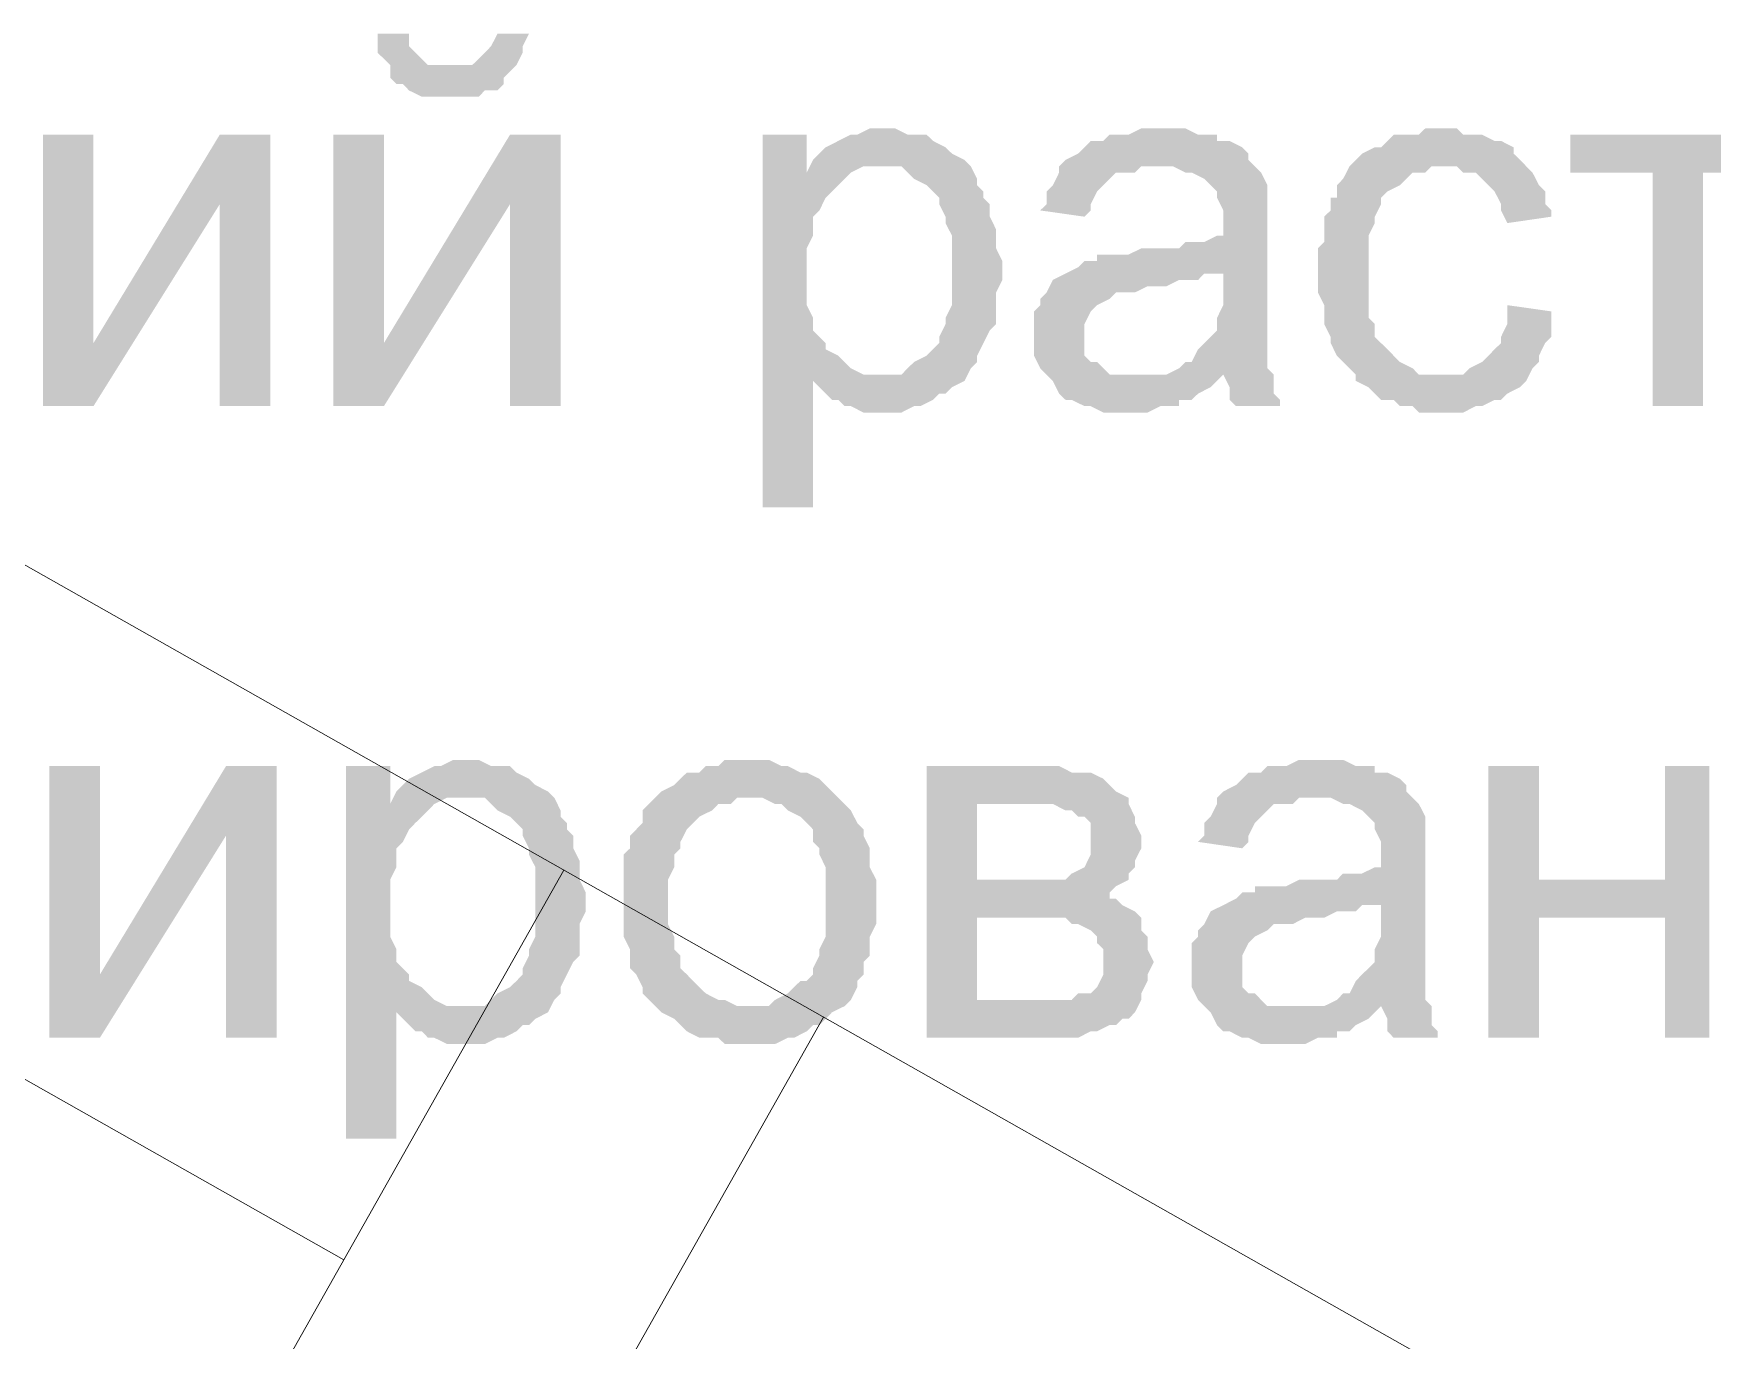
# Model space of a CAD drawing. Header units: millimetres. Extents: x -383313 to -161684, y -117025 to 99224.
# Drawn here: x -346577 to -345451, y -33831 to -32955 of the extents above; entities that cross this region are included whole.
import ezdxf

# ---------------------------------------------------------------- set-up
doc = ezdxf.new("R2010")
doc.units = ezdxf.units.MM
doc.header["$MEASUREMENT"] = 0
doc.layers.add('PDF_Solid Fills', color=7, linetype='Continuous')
doc.layers.add('Чертежи_Ном._пера__1_Ном._пера__7', color=7, linetype='Continuous', lineweight=18)

# ---------------------------------------------------------------- blocks, each defined once
blk = doc.blocks.new('A$Cf5759c35')
at = {"layer": 'PDF_Solid Fills'}
for points in [[(12136.8, -14689.7), (12115.6, -14689.7), (12115.6, -14702.4), (12119.9, -14706.6), (12124.1, -14710.8), (12162.2, -14710.8), (12158, -14710.8), (12149.5, -14710.8), (12145.3, -14706.6), (12141, -14702.4), (12136.8, -14698.1)], [(12217.2, -14689.7), (12196.1, -14689.7), (12191.8, -14698.1), (12187.6, -14702.4), (12183.4, -14706.6), (12183.4, -14706.6), (12179.1, -14710.8), (12170.7, -14710.8), (12162.2, -14710.8), (12124.1, -14710.8), (12124.1, -14719.3), (12128.3, -14723.5), (12132.6, -14723.5), (12136.8, -14727.8), (12145.3, -14732), (12149.5, -14732), (12158, -14732), (12166.4, -14732), (12170.7, -14732), (12174.9, -14732), (12183.4, -14732), (12187.6, -14727.8), (12196.1, -14727.8), (12200.3, -14723.5), (12200.3, -14719.3), (12204.5, -14715.1), (12208.8, -14710.8), (12213, -14702.4), (12213, -14698.1)], [(12043.7, -14757.4), (12009.8, -14757.4), (11925.1, -14897.1), (11891.3, -14939.4), (11925.1, -14939.4), (12009.8, -14804)], [(12238.4, -14757.4), (12204.5, -14757.4), (12119.9, -14897.1), (12086, -14939.4), (12119.9, -14939.4), (12204.5, -14804)], [(12403.5, -14757.4), (12373.9, -14757.4), (12373.9, -15007.2), (12407.7, -15007.2), (12407.7, -14922.5), (12450.1, -14918.3), (12445.8, -14918.3), (12441.6, -14918.3), (12433.1, -14914), (12428.9, -14909.8), (12424.7, -14905.6), (12416.2, -14901.3), (12416.2, -14897.1), (12412, -14892.9), (12407.7, -14888.6), (12407.7, -14880.2), (12403.5, -14871.7), (12403.5, -14867.5), (12403.5, -14859), (12403.5, -14850.5), (12403.5, -14846.3), (12403.5, -14837.8), (12403.5, -14833.6), (12407.7, -14825.1), (12407.7, -14816.7), (12407.7, -14812.4), (12412, -14808.2), (12416.2, -14799.7), (12420.4, -14795.5), (12424.7, -14791.3), (12428.9, -14787), (12433.1, -14782.8), (12403.5, -14782.8)], [(12454.3, -14753.2), (12454.3, -14753.2), (12445.8, -14753.2), (12437.4, -14757.4), (12433.1, -14757.4), (12424.7, -14761.6), (12424.7, -14761.6), (12416.2, -14765.9), (12412, -14770.1), (12407.7, -14774.3), (12454.3, -14778.6), (12458.5, -14778.6), (12467, -14778.6), (12471.2, -14782.8), (12475.5, -14787), (12483.9, -14791.3), (12488.2, -14795.5), (12492.4, -14799.7), (12492.4, -14804), (12496.6, -14812.4), (12496.6, -14816.7), (12500.9, -14825.1), (12500.9, -14829.4), (12500.9, -14837.8), (12500.9, -14846.3), (12500.9, -14850.5), (12500.9, -14859), (12500.9, -14867.5), (12500.9, -14871.7), (12496.6, -14880.2), (12496.6, -14884.4), (12492.4, -14892.9), (12492.4, -14897.1), (12488.2, -14901.3), (12483.9, -14905.6), (12475.5, -14909.8), (12471.2, -14914), (12467, -14918.3), (12458.5, -14918.3), (12450.1, -14918.3), (12407.7, -14922.5), (12407.7, -14922.5), (12416.2, -14931), (12420.4, -14935.2), (12424.7, -14935.2), (12428.9, -14939.4), (12433.1, -14939.4), (12441.6, -14943.7), (12445.8, -14943.7), (12454.3, -14943.7), (12454.3, -14943.7), (12462.8, -14943.7), (12467, -14943.7), (12475.5, -14939.4), (12479.7, -14939.4), (12488.2, -14935.2), (12492.4, -14931), (12496.6, -14931), (12500.9, -14926.7), (12509.3, -14922.5), (12513.6, -14914), (12517.8, -14909.8), (12517.8, -14905.6), (12522, -14897.1), (12522, -14897.1), (12526.3, -14888.6), (12530.5, -14884.4), (12530.5, -14875.9), (12530.5, -14867.5), (12530.5, -14863.2), (12534.7, -14854.8), (12534.7, -14846.3), (12534.7, -14846.3), (12534.7, -14842.1), (12530.5, -14833.6), (12530.5, -14825.1), (12530.5, -14820.9), (12526.3, -14812.4), (12526.3, -14804), (12522, -14799.7), (12522, -14795.5), (12517.8, -14791.3), (12517.8, -14787), (12513.6, -14778.6), (12509.3, -14774.3), (12500.9, -14770.1), (12496.6, -14765.9), (12496.6, -14765.9), (12488.2, -14761.6), (12483.9, -14757.4), (12475.5, -14757.4), (12471.2, -14757.4), (12462.8, -14753.2)], [(12644.8, -14753.2), (12644.8, -14753.2), (12627.9, -14753.2), (12619.4, -14757.4), (12615.2, -14757.4), (12606.7, -14757.4), (12602.5, -14761.6), (12594, -14761.6), (12589.8, -14765.9), (12585.5, -14770.1), (12577.1, -14774.3), (12572.8, -14778.6), (12636.3, -14778.6), (12640.6, -14778.6), (12649, -14778.6), (12657.5, -14782.8), (12661.7, -14782.8), (12670.2, -14787), (12674.4, -14791.3), (12674.4, -14791.3), (12678.7, -14795.5), (12678.7, -14799.7), (12682.9, -14808.2), (12682.9, -14816.7), (12682.9, -14816.7), (12682.9, -14825.1), (12678.7, -14825.1), (12670.2, -14829.4), (12666, -14829.4), (12657.5, -14829.4), (12653.3, -14833.6), (12644.8, -14833.6), (12636.3, -14833.6), (12627.9, -14833.6), (12619.4, -14837.8), (12610.9, -14837.8), (12606.7, -14837.8), (12598.2, -14837.8), (12598.2, -14842.1), (12589.8, -14842.1), (12585.5, -14846.3), (12682.9, -14850.5), (12682.9, -14859), (12682.9, -14863.2), (12682.9, -14871.7), (12678.7, -14880.2), (12678.7, -14884.4), (12678.7, -14888.6), (12674.4, -14892.9), (12670.2, -14897.1), (12666, -14901.3), (12661.7, -14909.8), (12657.5, -14909.8), (12653.3, -14914), (12644.8, -14918.3), (12682.9, -14918.3), (12682.9, -14918.3), (12687.1, -14926.7), (12687.1, -14935.2), (12691.4, -14939.4), (12721, -14939.4), (12721, -14935.2), (12716.8, -14931), (12716.8, -14922.5), (12716.8, -14918.3), (12712.5, -14914), (12712.5, -14909.8), (12712.5, -14905.6), (12712.5, -14901.3), (12712.5, -14892.9), (12712.5, -14884.4), (12712.5, -14875.9), (12712.5, -14863.2), (12712.5, -14820.9), (12712.5, -14820.9), (12712.5, -14812.4), (12712.5, -14804), (12712.5, -14799.7), (12712.5, -14795.5), (12712.5, -14791.3), (12708.3, -14782.8), (12704.1, -14778.6), (12699.8, -14774.3), (12699.8, -14770.1), (12695.6, -14765.9), (12687.1, -14761.6), (12678.7, -14761.6), (12678.7, -14757.4), (12670.2, -14757.4), (12666, -14757.4), (12657.5, -14753.2), (12649, -14753.2)], [(12831.1, -14753.2), (12818.4, -14753.2), (12814.1, -14757.4), (12797.2, -14757.4), (12793, -14761.6), (12788.7, -14765.9), (12784.5, -14765.9), (12776, -14770.1), (12771.8, -14774.3), (12767.6, -14778.6), (12763.3, -14787), (12759.1, -14791.3), (12759.1, -14799.7), (12754.9, -14799.7), (12754.9, -14808.2), (12750.6, -14812.4), (12750.6, -14820.9), (12750.6, -14829.4), (12746.4, -14833.6), (12746.4, -14842.1), (12746.4, -14850.5), (12746.4, -14859), (12746.4, -14863.2), (12750.6, -14871.7), (12750.6, -14880.2), (12750.6, -14884.4), (12754.9, -14892.9), (12754.9, -14897.1), (12759.1, -14905.6), (12763.3, -14909.8), (12767.6, -14914), (12771.8, -14918.3), (12831.1, -14918.3), (12826.8, -14918.3), (12822.6, -14918.3), (12814.1, -14918.3), (12809.9, -14914), (12801.4, -14909.8), (12797.2, -14905.6), (12793, -14901.3), (12793, -14901.3), (12788.7, -14897.1), (12784.5, -14892.9), (12784.5, -14884.4), (12780.3, -14880.2), (12780.3, -14871.7), (12780.3, -14867.5), (12780.3, -14859), (12780.3, -14850.5), (12780.3, -14846.3), (12780.3, -14837.8), (12780.3, -14829.4), (12780.3, -14825.1), (12784.5, -14816.7), (12784.5, -14812.4), (12788.7, -14804), (12788.7, -14799.7), (12793, -14795.5), (12793, -14795.5), (12801.4, -14791.3), (12805.7, -14787), (12809.9, -14782.8), (12818.4, -14782.8), (12822.6, -14778.6), (12831.1, -14778.6), (12886.1, -14778.6), (12881.9, -14774.3), (12877.6, -14770.1), (12877.6, -14765.9), (12869.2, -14761.6), (12864.9, -14761.6), (12856.5, -14757.4), (12852.2, -14757.4), (12843.8, -14757.4), (12839.5, -14753.2)], [(13059.7, -14757.4), (12915.7, -14757.4), (12915.7, -14782.8), (12970.8, -14782.8), (12970.8, -14939.4), (13004.6, -14939.4), (13004.6, -14782.8), (13059.7, -14782.8)], [(12407.7, -14774.3), (12403.5, -14782.8), (12433.1, -14782.8), (12441.6, -14778.6), (12445.8, -14778.6), (12454.3, -14778.6)], [(12572.8, -14778.6), (12572.8, -14782.8), (12568.6, -14791.3), (12564.4, -14795.5), (12564.4, -14804), (12560.1, -14808.2), (12589.8, -14812.4), (12594, -14808.2), (12594, -14804), (12598.2, -14795.5), (12602.5, -14791.3), (12606.7, -14787), (12610.9, -14782.8), (12615.2, -14782.8), (12623.6, -14782.8), (12627.9, -14778.6), (12636.3, -14778.6)], [(12886.1, -14778.6), (12831.1, -14778.6), (12839.5, -14778.6), (12843.8, -14782.8), (12852.2, -14782.8), (12856.5, -14787), (12860.7, -14791.3), (12864.9, -14795.5), (12869.2, -14804), (12869.2, -14808.2), (12873.4, -14816.7), (12903, -14812.4), (12903, -14808.2), (12898.8, -14804), (12898.8, -14795.5), (12894.6, -14791.3), (12890.3, -14782.8)], [(12585.5, -14846.3), (12577.1, -14850.5), (12577.1, -14850.5), (12568.6, -14854.8), (12564.4, -14863.2), (12560.1, -14867.5), (12560.1, -14871.7), (12555.9, -14875.9), (12555.9, -14884.4), (12555.9, -14892.9), (12555.9, -14892.9), (12555.9, -14901.3), (12555.9, -14905.6), (12560.1, -14914), (12564.4, -14918.3), (12568.6, -14922.5), (12572.8, -14931), (12572.8, -14931), (12577.1, -14935.2), (12581.3, -14935.2), (12589.8, -14939.4), (12594, -14939.4), (12602.5, -14943.7), (12610.9, -14943.7), (12619.4, -14943.7), (12623.6, -14943.7), (12632.1, -14943.7), (12640.6, -14939.4), (12644.8, -14939.4), (12653.3, -14939.4), (12653.3, -14935.2), (12661.7, -14935.2), (12666, -14931), (12674.4, -14926.7), (12678.7, -14922.5), (12623.6, -14918.3), (12623.6, -14918.3), (12615.2, -14918.3), (12606.7, -14918.3), (12602.5, -14914), (12598.2, -14909.8), (12594, -14909.8), (12589.8, -14905.6), (12589.8, -14897.1), (12589.8, -14892.9), (12589.8, -14888.6), (12589.8, -14884.4), (12594, -14875.9), (12594, -14875.9), (12598.2, -14871.7), (12606.7, -14867.5), (12610.9, -14863.2), (12615.2, -14863.2), (12623.6, -14863.2), (12632.1, -14859), (12636.3, -14859), (12644.8, -14859), (12653.3, -14854.8), (12657.5, -14854.8), (12666, -14854.8), (12670.2, -14850.5), (12678.7, -14850.5), (12682.9, -14850.5)], [(12873.4, -14871.7), (12873.4, -14884.4), (12869.2, -14892.9), (12869.2, -14897.1), (12864.9, -14901.3), (12860.7, -14905.6), (12856.5, -14909.8), (12848, -14914), (12843.8, -14918.3), (12835.3, -14918.3), (12831.1, -14918.3), (12771.8, -14918.3), (12771.8, -14922.5), (12780.3, -14926.7), (12784.5, -14931), (12788.7, -14935.2), (12797.2, -14935.2), (12801.4, -14939.4), (12809.9, -14939.4), (12814.1, -14943.7), (12822.6, -14943.7), (12831.1, -14943.7), (12835.3, -14943.7), (12843.8, -14943.7), (12852.2, -14939.4), (12856.5, -14939.4), (12864.9, -14935.2), (12869.2, -14935.2), (12873.4, -14931), (12881.9, -14926.7), (12881.9, -14926.7), (12886.1, -14922.5), (12890.3, -14914), (12894.6, -14909.8), (12894.6, -14905.6), (12898.8, -14897.1), (12903, -14892.9), (12903, -14884.4), (12903, -14875.9)], [(12174.9, -15176.5), (12174.9, -15176.5), (12166.4, -15176.5), (12158, -15180.7), (12153.7, -15180.7), (12145.3, -15185), (12145.3, -15185), (12136.8, -15189.2), (12132.6, -15193.4), (12128.3, -15197.7), (12174.9, -15201.9), (12179.1, -15201.9), (12187.6, -15201.9), (12191.8, -15206.1), (12196.1, -15210.4), (12204.5, -15214.6), (12208.8, -15218.8), (12213, -15223.1), (12213, -15227.3), (12217.2, -15235.8), (12217.2, -15240), (12221.5, -15248.5), (12221.5, -15252.7), (12221.5, -15261.2), (12221.5, -15269.6), (12221.5, -15273.9), (12221.5, -15282.3), (12221.5, -15290.8), (12221.5, -15295), (12217.2, -15303.5), (12217.2, -15307.7), (12213, -15316.2), (12213, -15320.4), (12208.8, -15324.7), (12204.5, -15328.9), (12196.1, -15333.1), (12191.8, -15337.4), (12187.6, -15341.6), (12179.1, -15341.6), (12170.7, -15341.6), (12128.3, -15345.8), (12128.3, -15345.8), (12136.8, -15354.3), (12141, -15358.5), (12145.3, -15358.5), (12149.5, -15362.8), (12153.7, -15362.8), (12162.2, -15367), (12166.4, -15367), (12174.9, -15367), (12174.9, -15367), (12183.4, -15367), (12187.6, -15367), (12196.1, -15362.8), (12200.3, -15362.8), (12208.8, -15358.5), (12213, -15354.3), (12217.2, -15354.3), (12221.5, -15350.1), (12229.9, -15345.8), (12234.2, -15337.4), (12238.4, -15333.1), (12238.4, -15328.9), (12242.6, -15320.4), (12242.6, -15320.4), (12246.9, -15312), (12251.1, -15307.7), (12251.1, -15299.3), (12251.1, -15290.8), (12251.1, -15286.6), (12255.3, -15278.1), (12255.3, -15269.6), (12255.3, -15269.6), (12255.3, -15265.4), (12251.1, -15256.9), (12251.1, -15248.5), (12251.1, -15244.2), (12246.9, -15235.8), (12246.9, -15227.3), (12242.6, -15223.1), (12242.6, -15218.8), (12238.4, -15214.6), (12238.4, -15210.4), (12234.2, -15201.9), (12229.9, -15197.7), (12221.5, -15193.4), (12217.2, -15189.2), (12217.2, -15189.2), (12208.8, -15185), (12204.5, -15180.7), (12196.1, -15180.7), (12191.8, -15180.7), (12183.4, -15176.5)], [(12365.4, -15176.5), (12365.4, -15176.5), (12348.5, -15176.5), (12344.2, -15180.7), (12335.8, -15180.7), (12331.5, -15185), (12323.1, -15185), (12318.8, -15189.2), (12314.6, -15193.4), (12306.1, -15197.7), (12306.1, -15197.7), (12301.9, -15201.9), (12365.4, -15201.9), (12365.4, -15201.9), (12373.9, -15201.9), (12382.3, -15206.1), (12386.6, -15206.1), (12390.8, -15210.4), (12399.3, -15214.6), (12403.5, -15218.8), (12407.7, -15223.1), (12407.7, -15231.5), (12412, -15235.8), (12412, -15240), (12416.2, -15248.5), (12416.2, -15256.9), (12416.2, -15261.2), (12416.2, -15269.6), (12416.2, -15273.9), (12416.2, -15282.3), (12416.2, -15290.8), (12416.2, -15295), (12412, -15303.5), (12412, -15307.7), (12407.7, -15316.2), (12407.7, -15320.4), (12403.5, -15324.7), (12399.3, -15324.7), (12395, -15328.9), (12390.8, -15333.1), (12382.3, -15337.4), (12378.1, -15341.6), (12369.6, -15341.6), (12365.4, -15341.6), (12301.9, -15341.6), (12306.1, -15345.8), (12314.6, -15350.1), (12318.8, -15354.3), (12323.1, -15358.5), (12331.5, -15362.8), (12335.8, -15362.8), (12344.2, -15362.8), (12348.5, -15367), (12356.9, -15367), (12365.4, -15367), (12369.6, -15367), (12373.9, -15367), (12382.3, -15367), (12390.8, -15362.8), (12395, -15362.8), (12403.5, -15358.5), (12407.7, -15354.3), (12412, -15354.3), (12416.2, -15350.1), (12420.4, -15345.8), (12428.9, -15341.6), (12433.1, -15337.4), (12437.4, -15328.9), (12437.4, -15324.7), (12437.4, -15324.7), (12441.6, -15320.4), (12441.6, -15312), (12445.8, -15307.7), (12445.8, -15299.3), (12445.8, -15295), (12450.1, -15286.6), (12450.1, -15278.1), (12450.1, -15269.6), (12450.1, -15265.4), (12450.1, -15256.9), (12445.8, -15248.5), (12445.8, -15240), (12445.8, -15235.8), (12441.6, -15227.3), (12441.6, -15223.1), (12437.4, -15218.8), (12433.1, -15210.4), (12428.9, -15206.1), (12424.7, -15201.9), (12420.4, -15197.7), (12416.2, -15193.4), (12412, -15189.2), (12403.5, -15185), (12399.3, -15185), (12390.8, -15180.7), (12386.6, -15180.7), (12378.1, -15176.5), (12373.9, -15176.5)], [(12750.6, -15176.5), (12750.6, -15176.5), (12733.7, -15176.5), (12725.2, -15180.7), (12721, -15180.7), (12712.5, -15180.7), (12708.3, -15185), (12699.8, -15185), (12695.6, -15189.2), (12691.4, -15193.4), (12682.9, -15197.7), (12678.7, -15201.9), (12742.2, -15201.9), (12746.4, -15201.9), (12754.9, -15201.9), (12763.3, -15206.1), (12767.6, -15206.1), (12776, -15210.4), (12780.3, -15214.6), (12780.3, -15214.6), (12784.5, -15218.8), (12784.5, -15223.1), (12788.7, -15231.5), (12788.7, -15240), (12788.7, -15240), (12788.7, -15248.5), (12784.5, -15248.5), (12776, -15252.7), (12771.8, -15252.7), (12763.3, -15252.7), (12759.1, -15256.9), (12750.6, -15256.9), (12742.2, -15256.9), (12733.7, -15256.9), (12725.2, -15261.2), (12716.8, -15261.2), (12712.5, -15261.2), (12704.1, -15261.2), (12704.1, -15265.4), (12695.6, -15265.4), (12691.4, -15269.6), (12788.7, -15273.9), (12788.7, -15282.3), (12788.7, -15286.6), (12788.7, -15295), (12784.5, -15303.5), (12784.5, -15307.7), (12784.5, -15312), (12780.3, -15316.2), (12776, -15320.4), (12771.8, -15324.7), (12767.6, -15333.1), (12763.3, -15333.1), (12759.1, -15337.4), (12750.6, -15341.6), (12788.7, -15341.6), (12788.7, -15341.6), (12793, -15350.1), (12793, -15358.5), (12797.2, -15362.8), (12826.8, -15362.8), (12826.8, -15358.5), (12822.6, -15354.3), (12822.6, -15345.8), (12822.6, -15341.6), (12818.4, -15337.4), (12818.4, -15333.1), (12818.4, -15328.9), (12818.4, -15324.7), (12818.4, -15316.2), (12818.4, -15307.7), (12818.4, -15299.3), (12818.4, -15286.6), (12818.4, -15244.2), (12818.4, -15244.2), (12818.4, -15235.8), (12818.4, -15227.3), (12818.4, -15223.1), (12818.4, -15218.8), (12818.4, -15214.6), (12814.1, -15206.1), (12809.9, -15201.9), (12805.7, -15197.7), (12805.7, -15193.4), (12801.4, -15189.2), (12793, -15185), (12784.5, -15185), (12784.5, -15180.7), (12776, -15180.7), (12771.8, -15180.7), (12763.3, -15176.5), (12754.9, -15176.5)], [(12047.9, -15180.7), (12014, -15180.7), (11929.4, -15320.4), (11895.5, -15362.8), (11929.4, -15362.8), (12014, -15227.3)], [(12124.1, -15180.7), (12094.5, -15180.7), (12094.5, -15430.5), (12128.3, -15430.5), (12128.3, -15345.8), (12170.7, -15341.6), (12166.4, -15341.6), (12162.2, -15341.6), (12153.7, -15337.4), (12149.5, -15333.1), (12145.3, -15328.9), (12136.8, -15324.7), (12136.8, -15320.4), (12132.6, -15316.2), (12128.3, -15312), (12128.3, -15303.5), (12124.1, -15295), (12124.1, -15290.8), (12124.1, -15282.3), (12124.1, -15273.9), (12124.1, -15269.6), (12124.1, -15261.2), (12124.1, -15256.9), (12128.3, -15248.5), (12128.3, -15240), (12128.3, -15235.8), (12132.6, -15231.5), (12136.8, -15223.1), (12141, -15218.8), (12145.3, -15214.6), (12149.5, -15210.4), (12153.7, -15206.1), (12124.1, -15206.1)], [(12555.9, -15180.7), (12483.9, -15180.7), (12483.9, -15362.8), (12585.5, -15362.8), (12594, -15358.5), (12598.2, -15358.5), (12606.7, -15354.3), (12610.9, -15354.3), (12615.2, -15350.1), (12619.4, -15350.1), (12623.6, -15345.8), (12627.9, -15337.4), (12517.8, -15337.4), (12517.8, -15282.3), (12555.9, -15282.3), (12623.6, -15278.1), (12615.2, -15273.9), (12610.9, -15269.6), (12606.7, -15269.6), (12606.7, -15265.4), (12610.9, -15261.2), (12517.8, -15256.9), (12517.8, -15206.1), (12551.7, -15206.1), (12619.4, -15201.9), (12610.9, -15197.7), (12606.7, -15193.4), (12602.5, -15189.2), (12594, -15185), (12594, -15185), (12585.5, -15185), (12581.3, -15185), (12572.8, -15180.7), (12564.4, -15180.7)], [(12894.6, -15180.7), (12860.7, -15180.7), (12860.7, -15362.8), (12894.6, -15362.8), (12894.6, -15282.3), (12979.2, -15282.3), (12894.6, -15256.9)], [(13008.9, -15180.7), (12979.2, -15180.7), (12979.2, -15256.9), (12894.6, -15256.9), (12979.2, -15282.3), (12979.2, -15362.8), (13008.9, -15362.8)], [(12128.3, -15197.7), (12124.1, -15206.1), (12153.7, -15206.1), (12162.2, -15201.9), (12166.4, -15201.9), (12174.9, -15201.9)], [(12301.9, -15201.9), (12297.7, -15206.1), (12293.4, -15210.4), (12293.4, -15218.8), (12289.2, -15223.1), (12285, -15227.3), (12285, -15235.8), (12280.7, -15240), (12280.7, -15248.5), (12280.7, -15256.9), (12280.7, -15265.4), (12280.7, -15273.9), (12280.7, -15273.9), (12280.7, -15282.3), (12280.7, -15290.8), (12280.7, -15295), (12285, -15303.5), (12285, -15312), (12285, -15316.2), (12289.2, -15320.4), (12293.4, -15328.9), (12293.4, -15333.1), (12297.7, -15337.4), (12301.9, -15341.6), (12365.4, -15341.6), (12361.2, -15341.6), (12356.9, -15341.6), (12348.5, -15337.4), (12344.2, -15337.4), (12335.8, -15333.1), (12331.5, -15328.9), (12327.3, -15324.7), (12327.3, -15324.7), (12323.1, -15320.4), (12318.8, -15316.2), (12318.8, -15307.7), (12314.6, -15303.5), (12314.6, -15295), (12310.4, -15286.6), (12310.4, -15282.3), (12310.4, -15273.9), (12310.4, -15269.6), (12310.4, -15261.2), (12310.4, -15256.9), (12314.6, -15248.5), (12314.6, -15240), (12318.8, -15235.8), (12318.8, -15231.5), (12323.1, -15223.1), (12327.3, -15218.8), (12327.3, -15218.8), (12331.5, -15214.6), (12340, -15210.4), (12344.2, -15206.1), (12352.7, -15206.1), (12356.9, -15201.9), (12365.4, -15201.9)], [(12619.4, -15201.9), (12551.7, -15206.1), (12551.7, -15206.1), (12568.6, -15206.1), (12577.1, -15210.4), (12581.3, -15210.4), (12585.5, -15214.6), (12589.8, -15214.6), (12594, -15218.8), (12594, -15227.3), (12594, -15231.5), (12594, -15235.8), (12594, -15240), (12589.8, -15248.5), (12589.8, -15248.5), (12581.3, -15252.7), (12577.1, -15256.9), (12572.8, -15256.9), (12564.4, -15256.9), (12560.1, -15256.9), (12547.4, -15256.9), (12517.8, -15256.9), (12610.9, -15261.2), (12619.4, -15256.9), (12619.4, -15252.7), (12623.6, -15248.5), (12623.6, -15244.2), (12627.9, -15235.8), (12627.9, -15231.5), (12627.9, -15227.3), (12623.6, -15218.8), (12623.6, -15214.6), (12619.4, -15206.1)], [(12678.7, -15201.9), (12678.7, -15206.1), (12674.4, -15214.6), (12670.2, -15218.8), (12670.2, -15227.3), (12666, -15231.5), (12695.6, -15235.8), (12699.8, -15231.5), (12699.8, -15227.3), (12704.1, -15218.8), (12708.3, -15214.6), (12712.5, -15210.4), (12716.8, -15206.1), (12721, -15206.1), (12729.5, -15206.1), (12733.7, -15201.9), (12742.2, -15201.9)], [(12623.6, -15278.1), (12555.9, -15282.3), (12555.9, -15282.3), (12577.1, -15282.3), (12581.3, -15286.6), (12585.5, -15286.6), (12594, -15290.8), (12598.2, -15295), (12598.2, -15299.3), (12602.5, -15303.5), (12602.5, -15312), (12602.5, -15316.2), (12602.5, -15320.4), (12598.2, -15328.9), (12594, -15333.1), (12589.8, -15333.1), (12585.5, -15333.1), (12581.3, -15337.4), (12572.8, -15337.4), (12564.4, -15337.4), (12555.9, -15337.4), (12517.8, -15337.4), (12627.9, -15337.4), (12627.9, -15333.1), (12632.1, -15324.7), (12632.1, -15320.4), (12636.3, -15312), (12636.3, -15312), (12632.1, -15303.5), (12632.1, -15295), (12627.9, -15290.8), (12627.9, -15282.3)], [(12691.4, -15269.6), (12682.9, -15273.9), (12682.9, -15273.9), (12674.4, -15278.1), (12670.2, -15286.6), (12666, -15290.8), (12666, -15295), (12661.7, -15299.3), (12661.7, -15307.7), (12661.7, -15316.2), (12661.7, -15316.2), (12661.7, -15324.7), (12661.7, -15328.9), (12666, -15337.4), (12670.2, -15341.6), (12674.4, -15345.8), (12678.7, -15354.3), (12678.7, -15354.3), (12682.9, -15358.5), (12687.1, -15358.5), (12695.6, -15362.8), (12699.8, -15362.8), (12708.3, -15367), (12716.8, -15367), (12725.2, -15367), (12729.5, -15367), (12737.9, -15367), (12746.4, -15362.8), (12750.6, -15362.8), (12759.1, -15362.8), (12759.1, -15358.5), (12767.6, -15358.5), (12771.8, -15354.3), (12780.3, -15350.1), (12784.5, -15345.8), (12729.5, -15341.6), (12729.5, -15341.6), (12721, -15341.6), (12712.5, -15341.6), (12708.3, -15337.4), (12704.1, -15333.1), (12699.8, -15333.1), (12695.6, -15328.9), (12695.6, -15320.4), (12695.6, -15316.2), (12695.6, -15312), (12695.6, -15307.7), (12699.8, -15299.3), (12699.8, -15299.3), (12704.1, -15295), (12712.5, -15290.8), (12716.8, -15286.6), (12721, -15286.6), (12729.5, -15286.6), (12737.9, -15282.3), (12742.2, -15282.3), (12750.6, -15282.3), (12759.1, -15278.1), (12763.3, -15278.1), (12771.8, -15278.1), (12776, -15273.9), (12784.5, -15273.9), (12788.7, -15273.9)]]:
    blk.add_hatch(color=8, dxfattribs=at).paths.add_polyline_path(points)
at = {"layer": 'PDF_Solid Fills', "color": 8, "lineweight": 13}
for points in [[(11925.1, -14757.4), (11891.3, -14757.4), (11925.1, -14897.1), (11891.3, -14939.4)], [(12043.7, -14757.4), (12009.8, -14804), (12043.7, -14939.4), (12009.8, -14939.4)], [(12119.9, -14757.4), (12086, -14757.4), (12119.9, -14897.1), (12086, -14939.4)], [(12238.4, -14757.4), (12204.5, -14804), (12238.4, -14939.4), (12204.5, -14939.4)], [(12644.8, -14918.3), (12623.6, -14918.3), (12682.9, -14918.3), (12678.7, -14922.5)], [(11929.4, -15180.7), (11895.5, -15180.7), (11929.4, -15320.4), (11895.5, -15362.8)], [(12047.9, -15180.7), (12014, -15227.3), (12047.9, -15362.8), (12014, -15362.8)], [(12750.6, -15341.6), (12729.5, -15341.6), (12788.7, -15341.6), (12784.5, -15345.8)]]:
    blk.add_solid(points, dxfattribs=at)

msp = doc.modelspace()

# ---------------------------------------------------------------- linework, layer by layer
at = {"layer": 'Чертежи_Ном._пера__1_Ном._пера__7', "color": 7, "linetype": 'Continuous', "lineweight": 18}
for p, q in [((-347135.26282, -32998.55111), (-345133.11556, -34130.83393)), ((-347282.9427, -33259.68451), (-346368.97579, -33776.56409)), ((-346221.29591, -33515.43068), (-346812.01543, -34559.96429)), ((-346047.20698, -33613.88394), (-346637.92649, -34658.41754))]:
    msp.add_line(p, q, dxfattribs=at)

# ---------------------------------------------------------------- block references
at = {"ltscale": 100}
msp.add_blockref('A$Cf5759c35', (-358461.97282, -18264.93104), dxfattribs=at)

doc.saveas('drawing.dxf')
